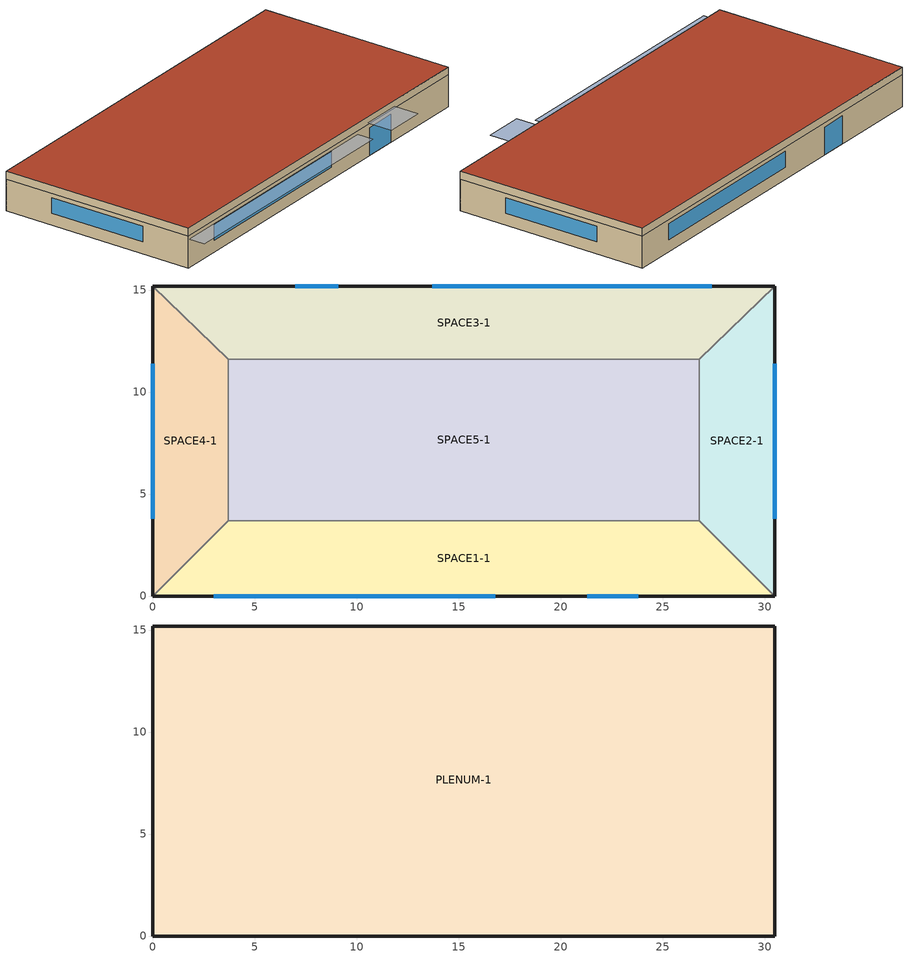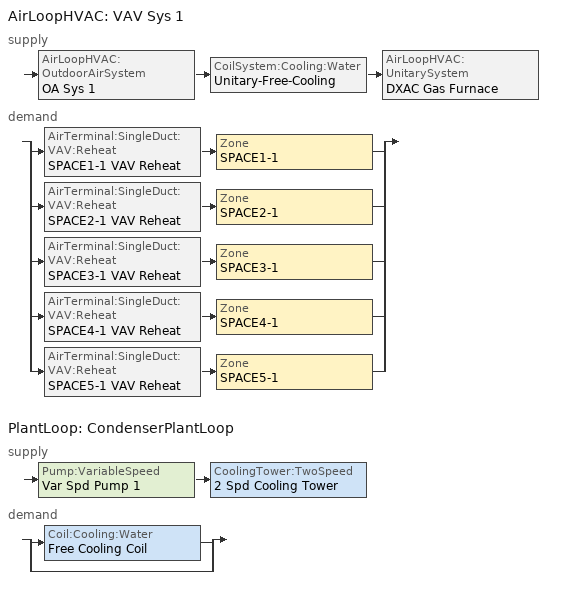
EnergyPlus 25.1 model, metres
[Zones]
SPACE1-1
 floor ground (FLOOR-SLAB-1): 26.8,3.7 30.5,0 0,0 3.7,3.7 z0
 wall outside (WALL-1): 0,0 30.5,0 z0:2.4
 wall to SPACE2-1 (INT-WALL-1): 30.5,0 26.8,3.7 z0:2.4
 wall to SPACE4-1 (INT-WALL-1): 3.7,3.7 0,0 z0:2.4
 wall to SPACE5-1 (INT-WALL-1): 26.8,3.7 3.7,3.7 z0:2.4
 window (Dbl Clr 3mm/13mm Air): 3,0 16.8,0 z0.9:2.1
 window (Sgl Grey 3mm): 21.3,0 23.8,0 z0:2.1
SPACE2-1
 floor ground (FLOOR-SLAB-1): 26.8,11.6 30.5,15.2 30.5,0 26.8,3.7 z0
 wall outside (WALL-1): 30.5,0 30.5,15.2 z0:2.4
 wall to SPACE3-1 (INT-WALL-1): 30.5,15.2 26.8,11.6 z0:2.4
 wall to SPACE5-1 (INT-WALL-1): 26.8,11.6 26.8,3.7 z0:2.4
 window (Dbl Clr 3mm/13mm Air): 30.5,3.8 30.5,11.4 z0.9:2.1
SPACE3-1
 floor ground (FLOOR-SLAB-1): 26.8,11.6 3.7,11.6 0,15.2 30.5,15.2 z0
 wall outside (WALL-1): 30.5,15.2 0,15.2 z0:2.4
 wall to SPACE4-1 (INT-WALL-1): 0,15.2 3.7,11.6 z0:2.4
 wall to SPACE5-1 (INT-WALL-1): 3.7,11.6 26.8,11.6 z0:2.4
 window (Dbl Clr 3mm/13mm Air): 27.4,15.2 13.7,15.2 z0.9:2.1
 window (Sgl Grey 3mm): 9.1,15.2 7,15.2 z0:2.1
SPACE4-1
 floor ground (FLOOR-SLAB-1): 3.7,3.7 0,0 0,15.2 3.7,11.6 z0
 wall outside (WALL-1): 0,15.2 0,0 z0:2.4
 wall to SPACE5-1 (INT-WALL-1): 3.7,3.7 3.7,11.6 z0:2.4
 window (Dbl Clr 3mm/13mm Air): 0,11.4 0,3.8 z0.9:2.1
SPACE5-1
 floor ground (FLOOR-SLAB-1): 26.8,11.6 26.8,3.7 3.7,3.7 3.7,11.6 z0
PLENUM-1
 floor to SPACE1-1 (CLNG-1): 26.8,3.7 30.5,0 0,0 3.7,3.7 z2.4
 floor to SPACE2-1 (CLNG-1): 26.8,11.6 30.5,15.2 30.5,0 26.8,3.7 z2.4
 floor to SPACE3-1 (CLNG-1): 26.8,11.6 3.7,11.6 0,15.2 30.5,15.2 z2.4
 floor to SPACE4-1 (CLNG-1): 3.7,3.7 0,0 0,15.2 3.7,11.6 z2.4
 floor to SPACE5-1 (CLNG-1): 26.8,11.6 26.8,3.7 3.7,3.7 3.7,11.6 z2.4
 wall outside (WALL-1): 0,0 30.5,0 30.5,15.2 0,15.2 0,0 z2.4:3
 roof outside (ROOF-1): 0,15.2 0,0 30.5,0 30.5,15.2 z3
shading: 0,-1.3 0,0 19.8,0 19.8,-1.3 z2.2; 21,-2 21,0 24.1,0 24.1,-2 z2.6
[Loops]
AirLoopHVAC 'VAV Sys 1'
 supply: AirLoopHVAC:OutdoorAirSystem 'OA Sys 1' > CoilSystem:Cooling:Water 'Unitary-Free-Cooling' > AirLoopHVAC:UnitarySystem 'DXAC Gas Furnace'
 demand: split
  | AirTerminal:SingleDuct:VAV:Reheat 'SPACE1-1 VAV Reheat' > Zone 'SPACE1-1'
  | AirTerminal:SingleDuct:VAV:Reheat 'SPACE2-1 VAV Reheat' > Zone 'SPACE2-1'
  | AirTerminal:SingleDuct:VAV:Reheat 'SPACE3-1 VAV Reheat' > Zone 'SPACE3-1'
  | AirTerminal:SingleDuct:VAV:Reheat 'SPACE4-1 VAV Reheat' > Zone 'SPACE4-1'
  | AirTerminal:SingleDuct:VAV:Reheat 'SPACE5-1 VAV Reheat' > Zone 'SPACE5-1'
PlantLoop 'CondenserPlantLoop'
 supply: Pump:VariableSpeed 'Var Spd Pump 1' > CoolingTower:TwoSpeed '2 Spd Cooling Tower'
 demand: split
  | Coil:Cooling:Water 'Free Cooling Coil'
  | bypass
[Building]
Building: North Axis {deg}=30; Terrain=City; Loads Convergence Tolerance Value {W}=0.04; Temperature Convergence Tolerance Value {deltaC}=0.4; Solar Distribution=FullExterior; Maximum Number of Warmup Days=25; Minimum Number of Warmup Days=6
[Site:Location]
CHICAGO_IL_USA TMY2-94846: Latitude {deg}=41.78; Longitude {deg}=-87.75; Time Zone {hr}=-6; Elevation {m}=190
[SizingPeriod:DesignDay] Humidity Condition Type=Wetbulb; Barometric Pressure {Pa}=99063; Rain Indicator=No; Snow Indicator=No; Daylight Saving Time Indicator=No; Solar Model Indicator=ASHRAEClearSky
Name | Month | Day of Month | Day Type | Maximum Dry-Bulb Temperature {C} | Daily Dry-Bulb Temperature Range {deltaC} | Wetbulb or DewPoint at Maximum Dry-Bulb {C} | Wind Speed {m/s} | Wind Direction {deg} | Sky Clearness
CHICAGO_IL_USA Annual Heating 99% Design Conditions DB | 1 | 8 | WinterDesignDay | -17.3 | 0 | -17.3 | 4.9 | 270 | 0
CHICAGO Ann Clg .4% Condns WB=>MDB | 7 | 21 | SummerDesignDay | 31.2 | 10.7 | 25.5 | 5.3 | 230 | 1
[Site:GroundTemperature:BuildingSurface]
20.03, 20.03, 20.13, 20.3, 20.43, 20.52, 20.62, 20.77, 20.78, 20.55, 20.44, 20.2
[Material] Thermal Absorptance=0.9
Name | Roughness | Thickness {m} | Conductivity {W/m-K} | Density {kg/m3} | Specific Heat {J/kg-K} | Solar Absorptance | Visible Absorptance
RG01 | Rough | 0.0127 | 1.442 | 881 | 1674 | 0.65 | 0.65
BR01 | VeryRough | 0.0095 | 0.162 | 1121 | 1464 | 0.7 | 0.7
IN46 | VeryRough | 0.0762 | 0.023 | 24 | 1590 | 0.5 | 0.5
WD01 | MediumSmooth | 0.0191 | 0.115 | 513 | 1381 | 0.78 | 0.78
PW03 | MediumSmooth | 0.0127 | 0.115 | 545 | 1213 | 0.78 | 0.78
IN02 | Rough | 0.0901 | 0.043 | 10 | 837 | 0.75 | 0.75
GP01 | MediumSmooth | 0.0127 | 0.16 | 801 | 837 | 0.75 | 0.75
GP02 | MediumSmooth | 0.0159 | 0.16 | 801 | 837 | 0.75 | 0.75
CC03 | MediumRough | 0.1016 | 1.31 | 2243 | 837 | 0.65 | 0.65
[Material:NoMass] Roughness=Rough
Name | Thermal Resistance {m2-K/W} | Thermal Absorptance | Solar Absorptance | Visible Absorptance
CP01 | 0.367 | 0.9 | 0.75 | 0.75
MAT-CLNG-1 | 0.652259 | 0.65 | 0.65 | 0.65
[Material:AirGap]
AL21: Thermal Resistance {m2-K/W}=0.157
[Construction]
ROOF-1: RG01, BR01, IN46, WD01
WALL-1: WD01, PW03, IN02, GP01
CLNG-1: MAT-CLNG-1
FLOOR-SLAB-1: CC03, CP01
INT-WALL-1: GP02, AL21, GP02
Dbl Clr 3mm/13mm Air: CLEAR 3MM, AIR 13MM, CLEAR 3MM
Sgl Grey 3mm: GREY 3MM
[WindowMaterial:Gas]
AIR 13MM: Gas Type=Air; Thickness {m}=0.0127
[WindowMaterial:Glazing] Optical Data Type=SpectralAverage; Thickness {m}=0.003; Infrared Transmittance at Normal Incidence=0; Front Side Infrared Hemispherical Emissivity=0.84; Back Side Infrared Hemispherical Emissivity=0.84; Conductivity {W/m-K}=0.9
Name | Solar Transmittance at Normal Incidence | Front Side Solar Reflectance at Normal Incidence | Back Side Solar Reflectance at Normal Incidence | Visible Transmittance at Normal Incidence | Front Side Visible Reflectance at Normal Incidence | Back Side Visible Reflectance at Normal Incidence
CLEAR 3MM | 0.837 | 0.075 | 0.075 | 0.898 | 0.081 | 0.081
GREY 3MM | 0.626 | 0.061 | 0.061 | 0.611 | 0.061 | 0.061
[Zone] Type=1; Multiplier=1
Name | Ceiling Height {m} | Volume {m3}
PLENUM-1 | 0.6096 | 283.2
SPACE1-1; SPACE3-1 | 2.4384 | 239.247
SPACE2-1; SPACE4-1 | 2.4384 | 103.311
SPACE5-1 | 2.4384 | 447.683
[ZoneInfiltration:DesignFlowRate] Schedule=INFIL-SCH; Design Flow Rate Calculation Method=flow/zone; Constant Term Coefficient=0; Temperature Term Coefficient=0; Velocity Term Coefficient=0.2237; Velocity Squared Term Coefficient=0
Name | Zone or ZoneList or Space or SpaceList | Design Flow Rate {m3/s}
SPACE1-1 Infil 1 | SPACE1-1 | 0.0167
SPACE2-1 Infil 1 | SPACE2-1 | 0.00717
SPACE3-1 Infil 1 | SPACE3-1 | 0.0167
SPACE4-1 Infil 1 | SPACE4-1 | 0.00717
SPACE5-1 Infil 1 | SPACE5-1 | 0.031089
[People] Number of People Schedule=OCCUPY-1; Number of People Calculation Method=people; Fraction Radiant=0.3; Sensible Heat Fraction=AutoCalculate; Activity Level Schedule=ActSchd
Name | Zone or ZoneList or Space or SpaceList | Number of People
SPACE1-1 People 1 | SPACE1-1 | 11
SPACE2-1 People 1 | SPACE2-1 | 5
SPACE3-1 People 1 | SPACE3-1 | 11
SPACE4-1 People 1 | SPACE4-1 | 5
SPACE5-1 People 1 | SPACE5-1 | 20
[Lights] Schedule=LIGHTS-1; Design Level Calculation Method=LightingLevel; Return Air Fraction=0.2; Fraction Radiant=0.59; Fraction Visible=0.2; Fraction Replaceable=0
Name | Zone or ZoneList or Space or SpaceList | Lighting Level {W}
SPACE1-1 Lights 1 | SPACE1-1 | 1584
SPACE2-1 Lights 1 | SPACE2-1 | 684
SPACE3-1 Lights 1 | SPACE3-1 | 1584
SPACE4-1 Lights 1 | SPACE4-1 | 684
SPACE5-1 Lights 1 | SPACE5-1 | 2964
[ElectricEquipment] Schedule=EQUIP-1; Design Level Calculation Method=EquipmentLevel; Fraction Latent=0; Fraction Radiant=0.3; Fraction Lost=0
Name | Zone or ZoneList or Space or SpaceList | Design Level {W}
SPACE1-1 ElecEq 1 | SPACE1-1 | 1056
SPACE2-1 ElecEq 1 | SPACE2-1 | 456
SPACE3-1 ElecEq 1 | SPACE3-1 | 1056
SPACE4-1 ElecEq 1 | SPACE4-1 | 456
SPACE5-1 ElecEq 1 | SPACE5-1 | 1976
[Sizing:Zone] Zone Cooling Design Supply Air Temperature Input Method=SupplyAirTemperature; Zone Cooling Design Supply Air Temperature {C}=16; Zone Heating Design Supply Air Temperature Input Method=SupplyAirTemperature; Zone Heating Design Supply Air Temperature {C}=50; Zone Cooling Design Supply Air Humidity Ratio {kgWater/kgDryAir}=0.009; Zone Heating Design Supply Air Humidity Ratio {kgWater/kgDryAir}=0.004; Design Specification Outdoor Air Object=ZoneMinOARequirements; Zone Heating Sizing Factor=0; Zone Cooling Sizing Factor=0; Cooling Design Air Flow Method=DesignDay; Cooling Design Air Flow Rate {m3/s}=0; Heating Design Air Flow Method=DesignDay; Heating Design Air Flow Rate {m3/s}=0; Account for Dedicated Outdoor Air System=No; Dedicated Outdoor Air System Control Strategy=NeutralSupplyAir; Dedicated Outdoor Air Low Setpoint Temperature for Design {C}=autosize; Dedicated Outdoor Air High Setpoint Temperature for Design {C}=autosize
SPACE1-1; SPACE2-1; SPACE3-1; SPACE4-1; SPACE5-1
[Sizing:System]
VAV Sys 1: Type of Load to Size On=sensible; Design Outdoor Air Flow Rate {m3/s}=autosize; Central Heating Maximum System Air Flow Ratio=0.3; Preheat Design Temperature {C}=7; Preheat Design Humidity Ratio {kgWater/kgDryAir}=0.008; Precool Design Temperature {C}=11; Precool Design Humidity Ratio {kgWater/kgDryAir}=0.008; Central Cooling Design Supply Air Temperature {C}=16; Central Heating Design Supply Air Temperature {C}=18; Type of Zone Sum to Use=noncoincident; 100% Outdoor Air in Cooling=no; 100% Outdoor Air in Heating=no; Central Cooling Design Supply Air Humidity Ratio {kgWater/kgDryAir}=0.009; Central Heating Design Supply Air Humidity Ratio {kgWater/kgDryAir}=0.009; Cooling Supply Air Flow Rate Method=DesignDay; Cooling Supply Air Flow Rate {m3/s}=0; Heating Supply Air Flow Rate Method=DesignDay; Heating Supply Air Flow Rate {m3/s}=0; Zone Maximum Outdoor Air Fraction=1; Cooling Design Capacity Method=CoolingDesignCapacity; Cooling Design Capacity {W}=autosize; Heating Design Capacity Method=HeatingDesignCapacity; Heating Design Capacity {W}=autosize; Central Cooling Capacity Control Method=VAV
[SetpointManager:MixedAir]
MixedAir Temp SPM: Control Variable=Temperature; Setpoint Node or NodeList=FreeClgCoil OutletNode
[SetpointManager:OutdoorAirReset] Control Variable=Temperature
Name | Setpoint at Outdoor Low Temperature {C} | Outdoor Low Temperature {C} | Setpoint at Outdoor High Temperature {C} | Outdoor High Temperature {C} | Setpoint Node or NodeList
Seasonal SAT Reset | 20 | 0 | 12.8 | 28 | SupplyAir Temp Nodes
CoolingTowerSetPoint | 7.67 | 5 | 25 | 30
[ZoneControl:Thermostat] Control Type Schedule=Zone Control Type Sched; Control 1=CoolingSetPoint; Control 2=HeatingSetpoint; Control 3=DualSetPoint
Name | Zone or ZoneList
SPACE1-1 Control | SPACE1-1
SPACE2-1 Control | SPACE2-1
SPACE3-1 Control | SPACE3-1
SPACE4-1 Control | SPACE4-1
SPACE5-1 Control | SPACE5-1
[ThermostatSetpoint:SingleHeating]
HeatingSetpoint: Setpoint Temperature Schedule=Htg-SetP-Sch
[ThermostatSetpoint:SingleCooling]
CoolingSetpoint: Setpoint Temperature Schedule=Clg-SetP-Sch
[ThermostatSetpoint:DualSetpoint]
DualSetPoint: Heating Setpoint Temperature Schedule=Htg-SetP-Sch; Cooling Setpoint Temperature Schedule=Clg-SetP-Sch
[Zone equipment]
SPACE1-1: SPACE1-1 VAV Reheat
SPACE2-1: SPACE2-1 VAV Reheat
SPACE3-1: SPACE3-1 VAV Reheat
SPACE4-1: SPACE4-1 VAV Reheat
SPACE5-1: SPACE5-1 VAV Reheat
[AirTerminal:SingleDuct:VAV:Reheat] Availability Schedule=ReheatCoilAvailSched; Maximum Air Flow Rate {m3/s}=autosize; Zone Minimum Air Flow Input Method=Constant; Constant Minimum Air Flow Fraction=autosize; Maximum Hot Water or Steam Flow Rate {m3/s}=0; Minimum Hot Water or Steam Flow Rate {m3/s}=0; Convergence Tolerance=0.001; Damper Heating Action=ReverseWithLimits; Maximum Flow per Zone Floor Area During Reheat {m3/s-m2}=autosize; Design Specification Outdoor Air Object=ZoneMinOARequirements
Name | Reheat Coil | Maximum Flow Fraction During Reheat
SPACE1-1 VAV Reheat | SPACE1-1 Zone Coil | AutoCalculate
SPACE2-1 VAV Reheat | SPACE2-1 Zone Coil
SPACE3-1 VAV Reheat | SPACE3-1 Zone Coil
SPACE4-1 VAV Reheat | SPACE4-1 Zone Coil
SPACE5-1 VAV Reheat | SPACE5-1 Zone Coil
[DesignSpecification:OutdoorAir]
ZoneMinOARequirements: Outdoor Air Method=Sum; Outdoor Air Flow per Person {m3/s-person}=0.00472; Outdoor Air Flow per Zone Floor Area {m3/s-m2}=0.001; Outdoor Air Schedule=Min OARequirements Sched
[Coil:Heating:Fuel] Availability Schedule=ReheatCoilAvailSched; Fuel Type=NaturalGas; Burner Efficiency=0.8; Nominal Capacity {W}=autosize
SPACE1-1 Zone Coil; SPACE2-1 Zone Coil; SPACE3-1 Zone Coil; SPACE4-1 Zone Coil; SPACE5-1 Zone Coil; Humidistat Reheat Coil; Main heating Coil 1
[AirLoopHVAC:ReturnPlenum]
Return-Plenum-1: Zone=PLENUM-1
[AirLoopHVAC]
VAV Sys 1: Design Supply Air Flow Rate {m3/s}=autosize
[AvailabilityManager:Scheduled]
VAV Sys 1 Avail: Schedule=FanAvailSched
[CoilSystem:Cooling:Water]
Unitary-Free-Cooling: Cooling Coil=Free Cooling Coil; Dehumidification Control Type=CoolReheat; Run on Sensible Load=Yes; Run on Latent Load=Yes; Minimum Air To Water Temperature Offset {deltaC}=3
[Coil:Cooling:Water]
Free Cooling Coil: Design Water Flow Rate {m3/s}=Autosize; Design Air Flow Rate {m3/s}=Autosize; Design Inlet Water Temperature {C}=11; Design Inlet Air Temperature {C}=34; Design Outlet Air Temperature {C}=16; Design Inlet Air Humidity Ratio {kgWater/kgDryAir}=0.009; Design Outlet Air Humidity Ratio {kgWater/kgDryAir}=0.009; Type of Analysis=SimpleAnalysis; Heat Exchanger Configuration=CrossFlow
[AirLoopHVAC:UnitarySystem]
DXAC Gas Furnace: Control Type=Setpoint; Dehumidification Control Type=None; Availability Schedule=ReheatCoilAvailSched; Supply Fan=Supply Fan; Fan Placement=BlowThrough; Heating Coil=Main Heating Coil 1; Cooling Coil=DX Cooling Coil; Supplemental Heating Coil=Humidistat Reheat Coil; Cooling Supply Air Flow Rate Method=SupplyAirFlowRate; Cooling Supply Air Flow Rate {m3/s}=autosize; Heating Supply Air Flow Rate Method=SupplyAirFlowRate; Heating Supply Air Flow Rate {m3/s}=autosize; No Load Supply Air Flow Rate Method=SupplyAirFlowRate; No Load Supply Air Flow Rate {m3/s}=autosize; Maximum Supply Air Temperature {C}=80; Design Specification Multispeed Object=Furnace DX Cool Unitary System MultiSpeed Performance
[UnitarySystemPerformance:Multispeed]
Furnace DX Cool Unitary System MultiSpeed Performance: Number of Speeds for Heating=1; Number of Speeds for Cooling=2; Single Mode Operation=No; Heating Speed 1 Supply Air Flow Ratio=autosize; Cooling Speed 1 Supply Air Flow Ratio=autosize; Heating Speed 2 Supply Air Flow Ratio=autosize; Cooling Speed 2 Supply Air Flow Ratio=autosize; Heating Speed 3 Supply Air Flow Ratio=autosize; Cooling Speed 3 Supply Air Flow Ratio=autosize; Heating Speed 4 Supply Air Flow Ratio=autosize; Cooling Speed 4 Supply Air Flow Ratio=autosize; Heating Speed 5 Supply Air Flow Ratio=autosize; Cooling Speed 5 Supply Air Flow Ratio=autosize; Heating Speed 6 Supply Air Flow Ratio=autosize; Cooling Speed 6 Supply Air Flow Ratio=autosize; Heating Speed 7 Supply Air Flow Ratio=autosize; Cooling Speed 7 Supply Air Flow Ratio=autosize; Heating Speed 8 Supply Air Flow Ratio=autosize; Cooling Speed 8 Supply Air Flow Ratio=autosize; Heating Speed 9 Supply Air Flow Ratio=autosize; Cooling Speed 9 Supply Air Flow Ratio=autosize; Heating Speed 10 Supply Air Flow Ratio=autosize; Cooling Speed 10 Supply Air Flow Ratio=autosize
[SetpointManager:MultiZone:Humidity:Maximum]
Max MZone HumRat SPM: HVAC Air Loop=VAV Sys 1; Minimum Setpoint Humidity Ratio {kgWater/kgDryAir}=0.003; Maximum Setpoint Humidity Ratio {kgWater/kgDryAir}=0.015; Setpoint Node or NodeList=HumRat SetPoint Nodes
[Coil:Cooling:DX]
DX Cooling Coil: Availability Schedule=ReheatCoilAvailSched; Performance Object=DX Clg Coil Performance
[Coil:Cooling:DX:CurveFit:Performance]
DX Clg Coil Performance: Crankcase Heater Capacity {W}=0; Maximum Outdoor Dry-Bulb Temperature for Crankcase Heater Operation {C}=10; Capacity Control Method=Discrete; Compressor Fuel Type=Electricity; Base Operating Mode=Sys 1 Furnace DX Cool Cooling Coil Operating Mode
[Coil:Cooling:DX:CurveFit:OperatingMode]
Sys 1 Furnace DX Cool Cooling Coil Operating Mode: Rated Gross Total Cooling Capacity {W}=autosize; Rated Evaporator Air Flow Rate {m3/s}=autosize; Maximum Cycling Rate {cycles/hr}=0; Ratio of Initial Moisture Evaporation Rate and Steady State Latent Capacity=0; Latent Capacity Time Constant {s}=0; Nominal Time for Condensate Removal to Begin {s}=0; Apply Latent Degradation to Speeds Greater than 1=No; Condenser Type=AirCooled; Nominal Speed Number=2; Speed 1=Sys 1 Furnace DX Cool Cooling Coil Speed 1 Performance; Speed 2=Sys 1 Furnace DX Cool Cooling Coil Speed 2 Performance
[Coil:Cooling:DX:CurveFit:Speed] Gross Sensible Heat Ratio=autosize; Gross Cooling COP {W/W}=3; Active Fraction of Coil Face Area=1; 2023 Rated Evaporator Fan Power Per Volume Flow {W/(m3/s)}=934.4; Total Cooling Capacity Modifier Function of Temperature Curve=Sys 1 Furnace DX Cool Cool Coil Cap-FT; Total Cooling Capacity Modifier Function of Air Flow Fraction Curve=Sys 1 Furnace DX Cool Cool Coil Cap-FF; Energy Input Ratio Modifier Function of Temperature Curve=Sys 1 Furnace DX Cool Cool Coil EIR-FT; Energy Input Ratio Modifier Function of Air Flow Fraction Curve=Sys 1 Furnace DX Cool Cool Coil EIR-FF; Part Load Fraction Correlation Curve=Sys 1 Furnace DX Cool Cool Coil PLF; Rated Waste Heat Fraction of Power Input=0.2; Waste Heat Modifier Function of Temperature Curve=Sys 1 Furnace DX Cool Cool Coil WH-FT
Name | Gross Total Cooling Capacity Fraction | Evaporator Air Flow Rate Fraction
Sys 1 Furnace DX Cool Cooling Coil Speed 1 Performance | 0.5 | 0.5
Sys 1 Furnace DX Cool Cooling Coil Speed 2 Performance | 1 | 1
[Fan:SystemModel]
Supply Fan: Availability Schedule=FanAvailSched; Design Maximum Air Flow Rate {m3/s}=AUTOSIZE; Speed Control Method=Discrete; Electric Power Minimum Flow Rate Fraction=0.25; Design Pressure Rise {Pa}=300; Motor Efficiency=0.9; Motor In Air Stream Fraction=1; Design Electric Power Consumption {W}=AUTOSIZE; Design Power Sizing Method=TotalEfficiencyAndPressure; Fan Total Efficiency=0.7
[Controller:OutdoorAir]
OA Controller: Minimum Outdoor Air Flow Rate {m3/s}=autosize; Maximum Outdoor Air Flow Rate {m3/s}=autosize; Economizer Control Type=FixedDryBulb; Economizer Control Action Type=ModulateFlow; Economizer Maximum Limit Dry-Bulb Temperature {C}=19; Economizer Minimum Limit Dry-Bulb Temperature {C}=4; Lockout Type=NoLockout; Minimum Limit Type=FixedMinimum; Minimum Outdoor Air Schedule=Min OA Sched
[PlantLoop]
CondenserPlantLoop: Fluid Type=Water; Plant Equipment Operation Scheme=CondenserPlantLoop Operation Schemes; Maximum Loop Temperature {C}=100; Minimum Loop Temperature {C}=0; Maximum Loop Flow Rate {m3/s}=Autosize; Minimum Loop Flow Rate {m3/s}=0; Plant Loop Volume {m3}=Autocalculate; Load Distribution Scheme=Optimal; Plant Loop Demand Calculation Scheme=SingleSetpoint
[Sizing:Plant]
CondenserPlantLoop: Loop Type=Condenser; Design Loop Exit Temperature {C}=29.5; Loop Design Temperature Difference {deltaC}=8.33; Sizing Option=NonCoincident; Zone Timesteps in Averaging Window=1; Coincident Sizing Factor Mode=None
[Pump:VariableSpeed]
Var Spd Pump 1: Design Maximum Flow Rate {m3/s}=Autosize; Design Pump Head {Pa}=17935.2; Design Power Consumption {W}=Autosize; Motor Efficiency=0.9; Fraction of Motor Inefficiencies to Fluid Stream=0; Coefficient 1 of the Part Load Performance Curve=0; Coefficient 2 of the Part Load Performance Curve=1; Coefficient 3 of the Part Load Performance Curve=0; Coefficient 4 of the Part Load Performance Curve=0; Design Minimum Flow Rate {m3/s}=0; Pump Control Type=Intermittent; Skin Loss Radiative Fraction=0.5; Design Power Sizing Method=PowerPerFlowPerPressure; Design Electric Power per Unit Flow Rate {W/(m3/s)}=348701.1; Design Shaft Power per Unit Flow Rate per Unit Head {W/((m3/s)-Pa)}=1.28205; Design Minimum Flow Rate Fraction=0
[CoolingTower:TwoSpeed]
2 Spd Cooling Tower: Design Water Flow Rate {m3/s}=Autosize; High Fan Speed Air Flow Rate {m3/s}=Autosize; High Fan Speed Fan Power {W}=Autosize; High Fan Speed U-Factor Times Area Value {W/K}=Autosize; Low Fan Speed Air Flow Rate {m3/s}=Autocalculate; Low Fan Speed Air Flow Rate Sizing Factor=0.5; Low Fan Speed Fan Power {W}=Autocalculate; Low Fan Speed Fan Power Sizing Factor=0.16; Low Fan Speed U-Factor Times Area Value {W/K}=Autocalculate; Low Fan Speed U-Factor Times Area Sizing Factor=0.6; Free Convection Regime Air Flow Rate {m3/s}=0; Free Convection Regime Air Flow Rate Sizing Factor=0.1; Free Convection Regime U-Factor Times Area Value {W/K}=0; Free Convection U-Factor Times Area Value Sizing Factor=0.1; Performance Input Method=UFactorTimesAreaAndDesignWaterFlowRate; Heat Rejection Capacity and Nominal Capacity Sizing Ratio=1.25; Low Speed Nominal Capacity Sizing Factor=0.5; Free Convection Nominal Capacity Sizing Factor=0.1; Design Inlet Air Dry-Bulb Temperature {C}=25.6; Design Inlet Air Wet-Bulb Temperature {C}=25.6; Design Approach Temperature {deltaC}=Autosize; Design Range Temperature {deltaC}=Autosize; Basin Heater Capacity {W/K}=0; Basin Heater Setpoint Temperature {C}=2; Evaporation Loss Factor {percent/K}=0.2; Drift Loss Percent {percent}=0.008; Blowdown Concentration Ratio=3; Number of Cells=1; Cell Control=MinimalCell; Cell Minimum  Water Flow Rate Fraction=0.33; Cell Maximum Water Flow Rate Fraction=2.5; Sizing Factor=1.2
[PlantEquipmentOperationSchemes]
CondenserPlantLoop Operation Schemes: Control Scheme 1=CondenserPlantLoop Cooling Operation Scheme; Control Scheme 1 Schedule=Always On Discrete
[PlantEquipmentOperation:CoolingLoad]
CondenserPlantLoop Cooling Operation Scheme: Load Range 1 Lower Limit {W}=0; Load Range 1 Upper Limit {W}=1000000000; Range 1 Equipment List=CondenserPlantLoop Cooling Equipment List
[PlantEquipmentList]
CondenserPlantLoop Cooling Equipment List: 2 Spd Cooling Tower
[EnergyManagementSystem:Sensor] Output:Variable or Output:Meter Index Key=SPACE1-1
Name | Output:Variable or Output:Meter
CoolingSetpoint | Zone Thermostat Cooling Setpoint Temperature
ZoneAirTemperature | Zone Air Temperature
[EnergyManagementSystem:GlobalVariable]
CoilSpeedLevelOverrideReport
[EnergyManagementSystem:OutputVariable]
EMS Coil Speed Override On: EMS Variable=CoilSpeedLevelOverrideReport; Type of Data in Variable=Averaged; Update Frequency=SystemTimeStep; Units=On/Off
[EnergyManagementSystem:Actuator]
CoilSpeedOverride: Actuated Component Unique=DXAC Gas Furnace; Actuated Component Type=Coil Speed Control; Actuated Component Control Type=Unitary System DX Coil Speed Value
[EnergyManagementSystem:ProgramCallingManager]
Coil Speed  Management: InsideHVACSystemIterationLoop; CoilSpeedControl
[EnergyManagementSystem:Program]
CoilSpeedControl: IF (ZoneAirTemperature > CoolingSetpoint); SET CoilSpeedOverride = 1.95; SET CoilSpeedLevelOverrideReport = 1; ELSEIF (ZoneAirTemperature > CoolingSetpoint - 1); SET CoilSpeedOverride = 1; SET CoilSpeedLevelOverrideReport = 1; ELSE; SET CoilSpeedOverride = Null; SET CoilSpeedLevelOverrideReport = 0; ENDIF
[Schedule:Compact]
OCCUPY-1: Through: 12/31, For: WeekDays SummerDesignDay CustomDay1 CustomDay2, Until: 8:00, 0, Until: 11:00, 1, Until: 12:00, 0.8, Until: 13:00, 0.4, Until: 14:00, 0.8, Until: 18:00, 1, Until: 19:00, 0.5, Until: 21:00, 0.1, Until: 24:00, 0, For: Weekends WinterDesignDay Holiday, Until: 24:00, 0
LIGHTS-1: Through: 12/31, For: WeekDays SummerDesignDay CustomDay1 CustomDay2, Until: 8:00, 0.05, Until: 9:00, 0.9, Until: 10:00, 0.95, Until: 11:00, 1, Until: 12:00, 0.95, Until: 13:00, 0.8, Until: 14:00, 0.9, Until: 18:00, 1, Until: 19:00, 0.6, Until: 21:00, 0.2, Until: 24:00, 0.05, For: Weekends WinterDesignDay Holiday, Until: 24:00, 0.05
EQUIP-1: Through: 12/31, For: WeekDays SummerDesignDay CustomDay1 CustomDay2, Until: 8:00, 0.02, Until: 9:00, 0.4, Until: 14:00, 0.9, Until: 15:00, 0.8, Until: 16:00, 0.7, Until: 18:00, 0.5, Until: 20:00, 0.3, Until: 24:00, 0.02, For: Weekends WinterDesignDay Holiday, Until: 24:00, 0.2
INFIL-SCH: Through: 3/31, For: AllDays, Until: 24:00, 1, Through: 10/31, For: AllDays, Until: 24:00, 1, Through: 12/31, For: AllDays, Until: 24:00, 1
ActSchd: Through: 12/31, For: AllDays, Until: 24:00, 117.24
Htg-SetP-Sch: Through: 12/31, For: SummerDesignDay, Until: 24:00, 15, For: WinterDesignDay, Until: 24:00, 21.1, For: WeekDays, Until: 7:00, 18, Until: 18:00, 21.1, Until: 24:00, 18, For: WeekEnds Holiday, Until: 7:00, 18, Until: 13:00, 21.1, Until: 24:00, 18, For: AllOtherDays, Until: 7:00, 18, Until: 18:00, 21.1, Until: 24:00, 18
Clg-SetP-Sch: Through: 12/31, For: SummerDesignDay, Until: 24:00, 23.9, For: WinterDesignDay, Until: 24:00, 30, For: WeekDays, Until: 7:00, 26, Until: 18:00, 23.9, Until: 24:00, 26, For: WeekEnds Holiday, Until: 7:00, 26, Until: 13:00, 23.9, Until: 24:00, 26, For: AllOtherDays, Until: 7:00, 26, Until: 18:00, 23.9, Until: 24:00, 26
Zone Control Type Sched: Through: 12/31, For: SummerDesignDay, Until: 24:00, 2, For: WinterDesignDay, Until: 24:00, 1, For: AllOtherDays, Until: 24:00, 4
Min OA Sched: Through: 12/31, For: Weekdays, Until: 6:00, 0.3, Until: 18:00, 1, Until: 24:00, 0.3, For: SummerDesignDay, Until: 24:00, 1, For: WinterDesignDay, Until: 24:00, 1, For: AllOtherDays, Until: 24:00, 0.3
FanAvailSched; ReheatCoilAvailSched: Through: 12/31, For: SummerDesignDay WinterDesignDay, Until: 24:00, 1, For: AllOtherDays, Until: 24:00, 1
Min OARequirements Sched: Through: 12/31, For: Weekdays SummerDesignDay WinterDesignDay, Until: 24:00, 1, For: AllOtherDays, Until: 24:00, 0.25
[Schedule:Constant]
Always On Discrete: OnOff, 1
[Curve:Biquadratic] Minimum Value of x=0; Maximum Value of x=50; Minimum Value of y=0; Maximum Value of y=50; Input Unit Type for X=Temperature; Input Unit Type for Y=Temperature; Output Unit Type=Dimensionless
Name | Coefficient1 Constant | Coefficient2 x | Coefficient3 x**2 | Coefficient4 y | Coefficient5 y**2 | Coefficient6 x*y | Minimum Curve Output | Maximum Curve Output
Sys 1 Furnace DX Cool Cool Coil Cap-FT | 0.476428 | 0.0401147 | 0.000226411 | -0.000827136 | -7.3224e-06 | -0.000446278 | 0 | 5
Sys 1 Furnace DX Cool Cool Coil EIR-FT | 0.632475 | -0.0121321 | 0.000507773 | 0.0155377 | 0.00027284 | -0.000679201 | 0 | 5
Sys 1 Furnace DX Cool Cool Coil WH-FT | 1 | 0 | 0 | 0 | 0 | 0
[Curve:Cubic] Coefficient1 Constant=0.472786; Coefficient2 x=1.24334; Coefficient3 x**2=-1.03871; Coefficient4 x**3=0.322578; Minimum Value of x=0.5; Maximum Value of x=1.5
Sys 1 Furnace DX Cool Cool Coil Cap-FF; Sys 1 Furnace DX Cool Cool Coil EIR-FF
[Curve:Quadratic]
Sys 1 Furnace DX Cool Cool Coil PLF: Coefficient1 Constant=0.85; Coefficient2 x=0.15; Coefficient3 x**2=0; Minimum Value of x=0; Maximum Value of x=1
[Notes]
EMSSetpointBasedMultiSpeedDXCoilOverrideControl.idf
Basic file description:  1 story building divided into 4 exterior and one interior conditioned zones and return plenum.
file derived from 5ZoneAutoDXVAV.idf
Highlights:              Water Side Economizer HX assists a packaged VAV system with setpoint-based Unitary system using
single speed air-to-air DX cooling coil AC and a supplemental heating coil for humidity control.
Use EMS program to override the multispeed coil speed control logic originally based on setpoint.
Simulation Location/Run: CHICAGO_IL_USA TMY2-94846, 2 design days, 2 run periods,
Run Control executes the run periods using the weather file
Location:                Chicago, IL
Design Days:             CHICAGO_IL_USA Annual Heating 99% Design Conditions DB, MaxDB= -17.3°C
CHICAGO_IL_USA Annual Cooling 1% Design Conditions, MaxDB=  31.5°C MCWB=  23.0°C
Run Period (Weather File): Winter 1/14, Summer 7/7, CHICAGO_IL_USA TMY2-94846
Run Control:             Zone and System sizing with weather file run control (no design days run)
Building: Single floor rectangular building 100 ft x 50 ft. 5 zones - 4 exterior, 1 interior, zone height 8 feet.
Exterior zone depth is 12 feet. There is a 2 foot high return plenum: the overall building height is
10 feet. There are windows on all 4 facades; the south and north facades have glass doors.
The south facing glass is shaded by overhangs. The walls are woodshingle over plywood, R11 insulation,
and gypboard. The roof is a gravel built up roof with R-3 mineral board insulation and plywood sheathing.
The windows are of various single and double pane construction with 3mm and 6mm glass and either 6mm or
13mm argon or air gap.  The window to wall ratio is approximately 0.29.
The south wall and door have overhangs.
The building is oriented 30 degrees east of north.
Floor Area:        463.6 m2 (5000 ft2)
Number of Stories: 1
Zone Description Details:
Internal gains description:     lighting is 1.5 watts/ft2, office equip is 1.0 watts/ft2. There is 1 occupant
per 100 ft2 of floor area. The infiltration is 0.25 air changes per hour.
Interzone Surfaces:             6 interzone surfaces (see diagram)
Internal Mass:                  None
Windows:                        4 ea.: 1) Double pane clear, 3mm glass, 13mm air gap
2) Double pane clear, 3mm glass, 13mm argon gap
3) Double pane clear, 6mm glass, 6mm air gap
4) Double pane lowE,  6mm lowE glass outside, 6mm air gap, 6mm clear glass
Doors:                          2 ea.:    Single pane grey,  3mm glass
Detached Shading:               None
Daylight:                       None
Natural Ventilation:            None
Compact Schedules:              Yes
HVAC:                           the system is a packaged VAV (DX cooling coil and gas heating coils) assisted water-side economizer
cooling coil (CoilSystem:Cooling:Water) connected to demand side cooling tower loop.
The input is fully autosized. The input uses Coil:Cooling:DX but with three speed levels.
There is a gas main heating coil and a gas supplemental heating coil for humidity control
Terminal units are set to provide a minimum amount of outdoor air based
on occupancy and floor area.
Zonal Equipment:                AirTerminal:SingleDuct:VAV:Reheat
Central Air Handling Equipment: Yes, AirLoopHVAC:UnitarySystem, AirLoopHVAC:OutdoorAirSystem
System Equipment Autosize:      Yes
Purchased Cooling:              None
Purchased Heating:              None
Coils:                          CoilSystem:Cooling:Water, Coil:Cooling:DX, Coil:Heating:Fuel,
Pumps:                          None
Boilers:                        None
Chillers:                       None
CoolingTower:                   Yes, CoolingTower:TwoSpeed
Standard Reports:               None
Timestep or Hourly Variables:   Hourly
Time bins Report:               None
HTML Report:                    None
Environmental Emissions:        None
Utility Tariffs:                None
